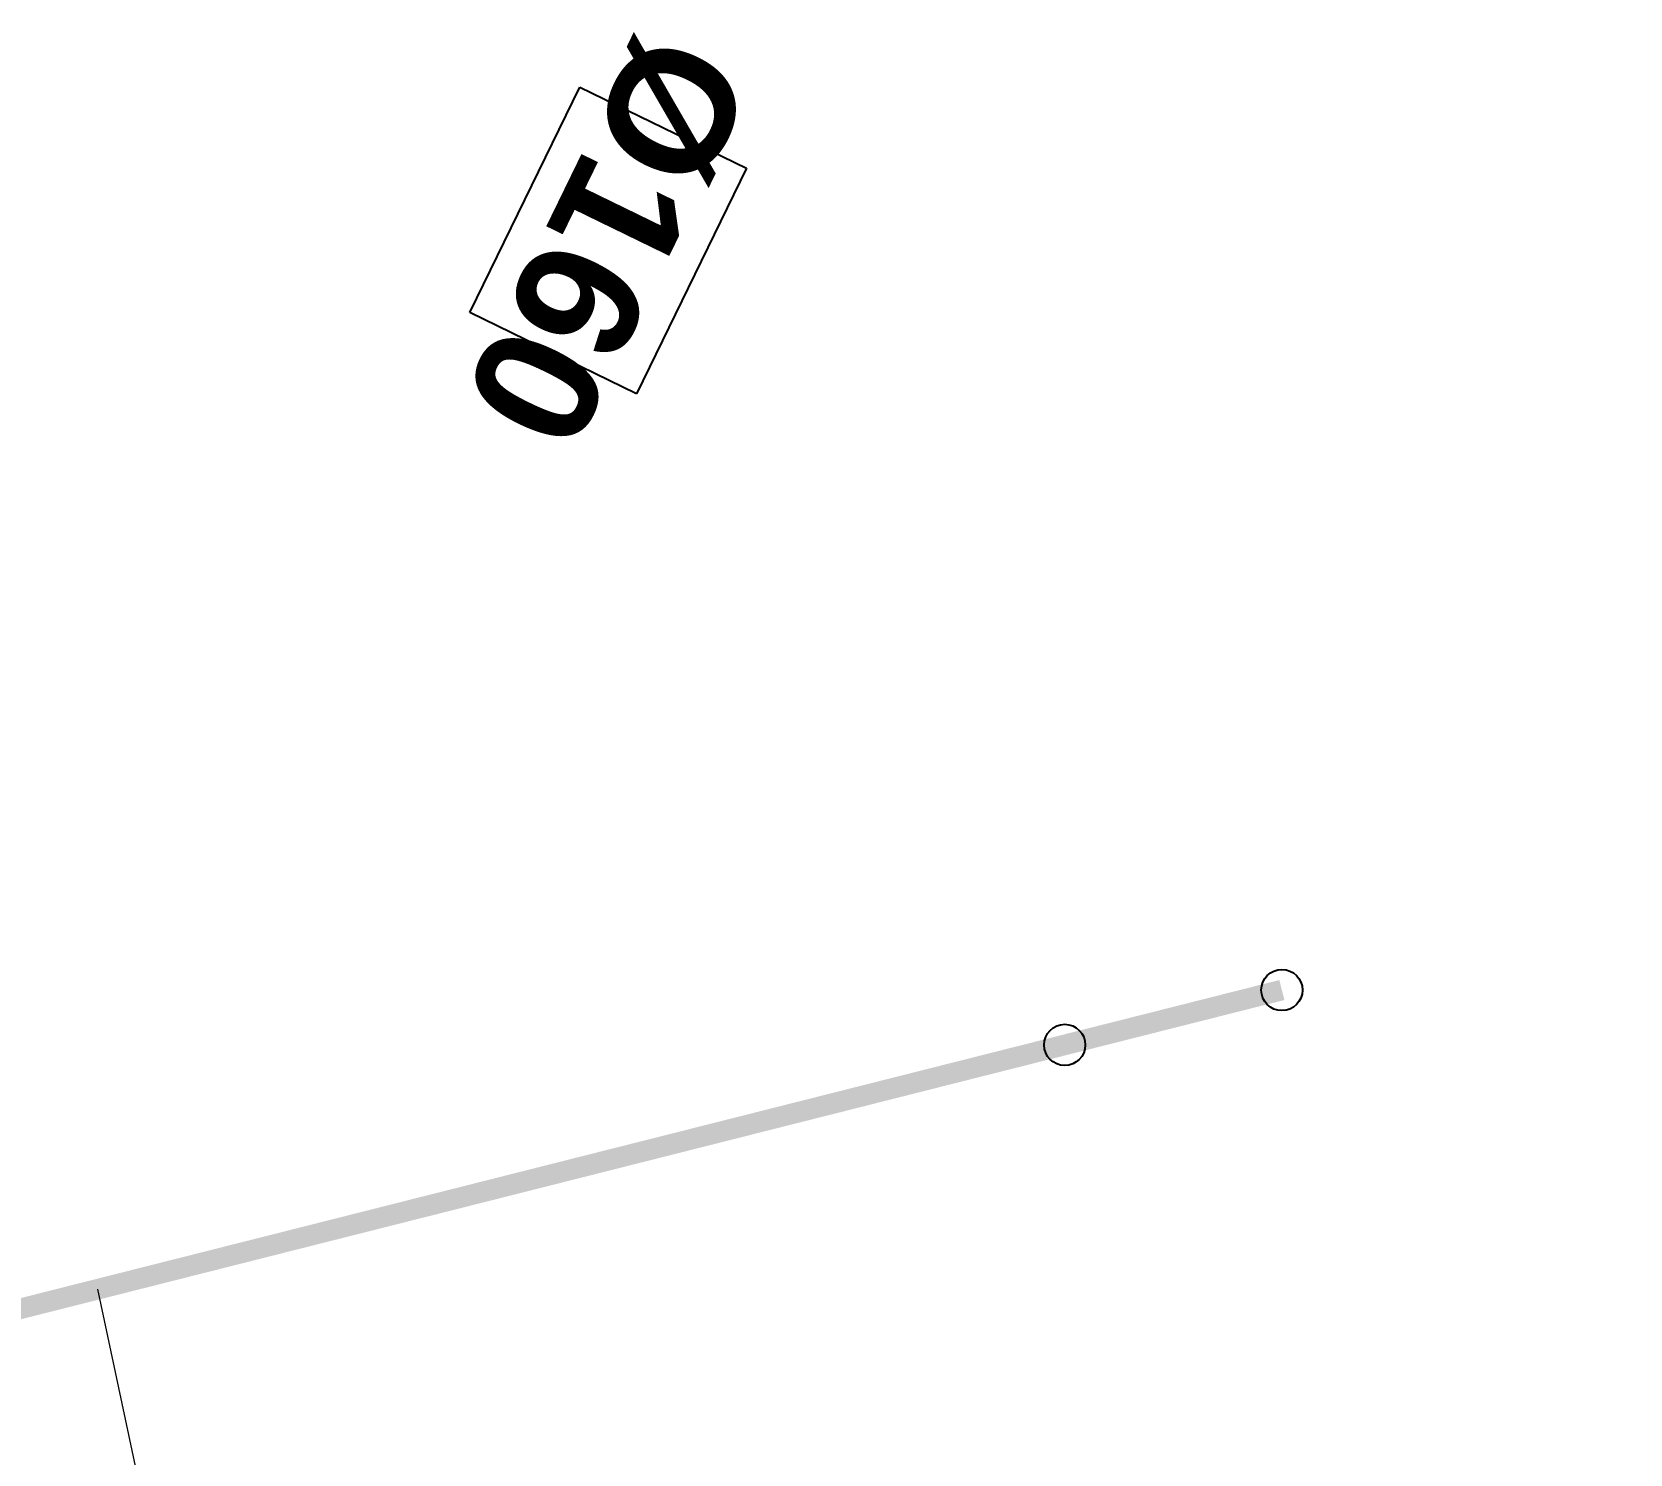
# Model space of a CAD drawing. Header units: metres. Extents: x -2858 to 512, y -1995 to 1252.
# Drawn here: x -403.833 to -399.954, y -139.579 to -136.126 of the extents above; entities that cross this region are included whole.
import ezdxf

# ---------------------------------------------------------------- set-up
doc = ezdxf.new("R2010")
doc.units = ezdxf.units.M
doc.header["$PDMODE"] = 33
doc.header["$PDSIZE"] = 0.1
for name, color, linetype in [('06-EU-TXT', 24, 'Continuous'), ('Calque commun', 7, 'Continuous'), ('Calque14', 7, 'Continuous'), ('Calque17', 7, 'Continuous'), ('Calque3', 7, 'Continuous')]:
    doc.layers.add(name, color=color, linetype=linetype)
doc.styles.add('ARIAL GRAS', font='arialbd.ttf')

# ---------------------------------------------------------------- blocks, each defined once
blk = doc.blocks.new('PointTopo_SPE')
at = {"layer": 'Calque commun', "color": 1, "linetype": 'ByBlock', "lineweight": -2}
blk.add_point((0, 0), dxfattribs=at)
blk = doc.blocks.new('geometrebondepartleger')
at = {"layer": 'Calque17', "color": 1, "linetype": 'Continuous', "lineweight": 9}
blk.add_polyline3d([(90.7262, 130.2013, 79), (99.5336, 142.257, 79), (101.2463, 144.6136, 79)], dxfattribs=at)
at = {"layer": 'Calque3', "color": 18, "linetype": 'Continuous', "lineweight": 9, "true_color": 0x000000}
blk.add_trace([(91.1272, 129.9009, 79), (88.2529, 131.838, 79), (91.1551, 129.9424, 79), (88.2808, 131.8795, 79)], dxfattribs=at)
at = {"layer": 'Calque14', "color": 0, "linetype": 'ByBlock', "lineweight": -2}
for p in [(88.2669, 131.8587, 79), (88.7177, 131.5549, 79)]:
    blk.add_blockref('PointTopo_SPE', p, dxfattribs=at)

msp = doc.modelspace()

# ---------------------------------------------------------------- block references
at = {"layer": 'Calque commun', "color": 0, "linetype": 'ByBlock', "lineweight": -2, "rotation": 228.1617603435354}
msp.add_blockref('geometrebondepartleger', (-440.1616, 15.2632), dxfattribs=at)

# ---------------------------------------------------------------- next in the draw order: texts
at = {"layer": '06-EU-TXT', "insert": (-402.4419, -136.6286), "char_height": 0.3, "attachment_point": 5, "rotation": 244.0197, "style": 'ARIAL GRAS', "bg_fill": 19, "box_fill_scale": 1.25, "bg_fill_color": 256, "bg_fill_transparency": 0}
msp.add_mtext_dynamic_manual_height_columns('%%C160', width=0.459396, gutter_width=7.5, heights=[0], dxfattribs=at)

doc.saveas('drawing.dxf')
